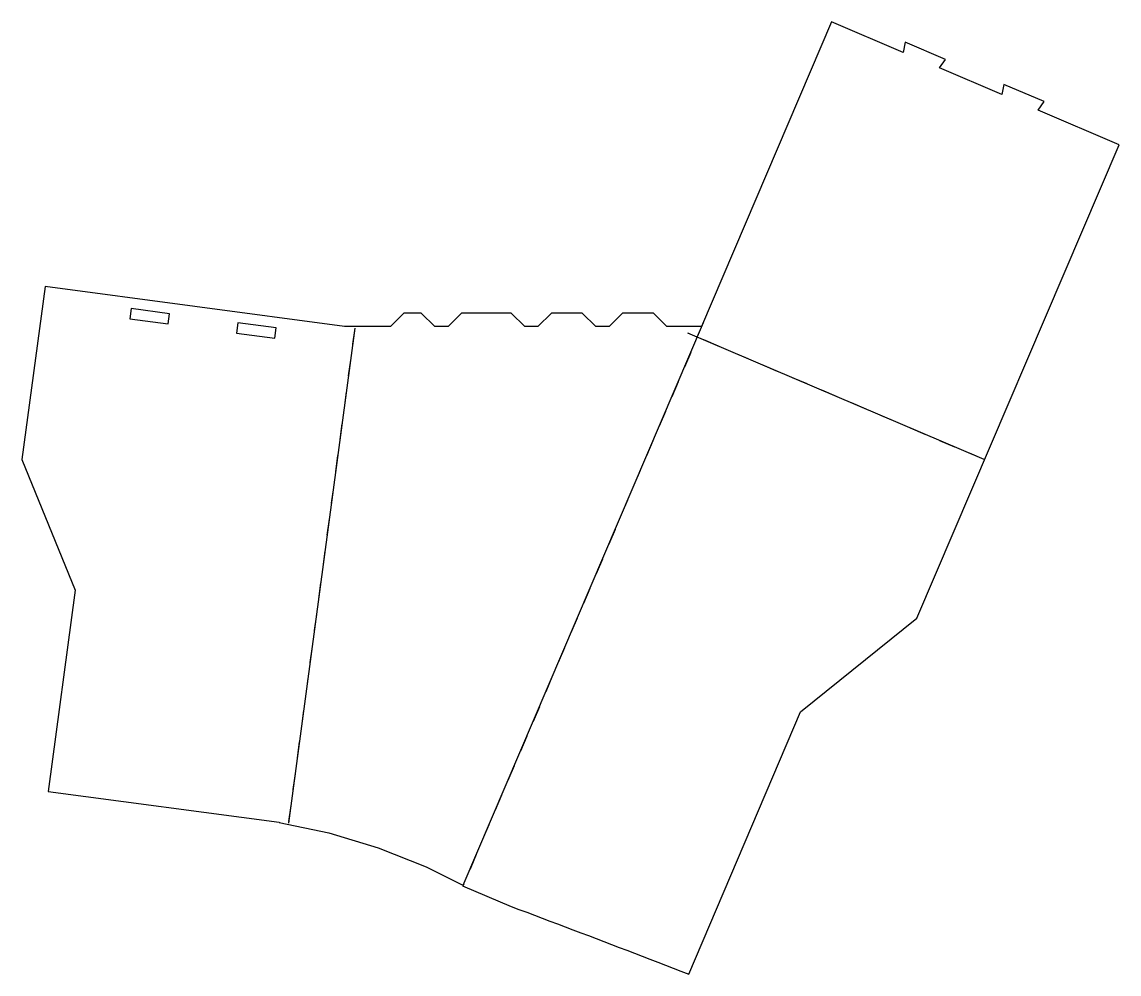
# Model space of a CAD drawing. Header units: metres. Extents: x 0 to 342, y 0 to 296.
import ezdxf

# ---------------------------------------------------------------- set-up
doc = ezdxf.new("R2010")
doc.units = ezdxf.units.M

msp = doc.modelspace()

# ---------------------------------------------------------------- linework, layer by layer
at = {"layer": 'CUT'}
for points in [[(-0.07698, 160.19078), (16.4882, 119.51172), (8.09464, 56.79929), (80.01643, 47.17313), (80.0128, 47.15219), (95.45436, 43.86429), (110.83077, 39.21359), (125.76327, 33.29042), (137.23862, 27.58289), (137.16458, 27.40948), (152.29212, 20.95024), (154.69814, 20.04788), (157.10211, 19.14488), (159.50561, 18.24068), (161.90866, 17.33529), (164.31127, 16.42873), (166.71343, 15.52101), (169.11517, 14.61215), (171.51648, 13.70218), (173.91737, 12.7911), (176.31784, 11.87894), (178.71791, 10.96571), (181.11758, 10.05143), (183.51686, 9.13612), (185.91575, 8.21979), (188.31426, 7.30247), (190.7124, 6.38416), (193.11018, 5.46489), (195.50759, 4.54468), (197.90465, 3.62354), (200.30136, 2.70149), (202.69774, 1.77854), (205.09378, 0.85472), (207.55705, -0.09604), (242.4134, 81.53762), (278.60992, 110.75616), (341.57927, 258.23054), (316.38313, 268.98879), (318.27878, 271.6317), (305.69121, 277.00635), (305.09332, 273.80932), (285.61106, 282.12787), (287.50671, 284.77077), (274.91913, 290.14542), (274.32125, 286.94839), (252.04506, 296.45989), (211.52244, 201.55581), (200.74869, 201.55581), (196.54869, 205.75581), (186.95336, 205.75581), (182.75336, 201.55581), (178.61549, 201.55581), (174.41549, 205.75581), (164.82016, 205.75581), (160.62016, 201.55581), (156.4823, 201.55581), (152.2823, 205.75581), (136.82016, 205.75581), (132.62016, 201.55581), (128.4823, 201.55581), (124.2823, 205.75581), (118.87078, 205.75581), (114.67078, 201.55581), (100.39888, 201.55581), (100.39887, 201.55567), (7.13016, 214.0389), (-0.07698, 160.19078)], [(33.54114, 203.99649), (45.48464, 202.39796), (45.91246, 205.59446), (33.96896, 207.19299), (33.54114, 203.99649)], [(66.70518, 199.55777), (78.64868, 197.95923), (79.0765, 201.15573), (67.133, 202.75427), (66.70518, 199.55777)]]:
    msp.add_lwpolyline(points, close=True, dxfattribs=at)
at = {"layer": 'SCORE'}
for p, q in [((212.10433, 202.72759), (210.1409, 198.12923)), ((103.53974, 201.05962), (102.87644, 196.10382)), ((207.64516, 199.40365), (207.29633, 199.55259)), ((216.84188, 195.47679), (212.24352, 197.44022)), ((208.17746, 193.53087), (206.21403, 188.93251)), ((226.03861, 191.54993), (221.44024, 193.51336)), ((102.21315, 191.14801), (101.54985, 186.1922)), ((235.23533, 187.62306), (230.63697, 189.58649)), ((244.43206, 183.6962), (239.83369, 185.65963)), ((100.88656, 181.23639), (100.22326, 176.28058)), ((204.2506, 184.33414), (202.28717, 179.73578)), ((253.62878, 179.76934), (249.03042, 181.73277)), ((262.82551, 175.84247), (258.22714, 177.8059)), ((200.32374, 175.13742), (198.36031, 170.53906)), ((99.55997, 171.32477), (98.89667, 166.36896)), ((272.02223, 171.91561), (267.42387, 173.87904)), ((281.21896, 167.98875), (276.62059, 169.95218)), ((196.39687, 165.9407), (194.43344, 161.34233)), ((290.41568, 164.06188), (285.81732, 166.02531)), ((98.23337, 161.41316), (97.57008, 156.45735)), ((299.6124, 160.13502), (295.01404, 162.09845)), ((192.47001, 156.74397), (190.50658, 152.14561)), ((96.90678, 151.50154), (96.24349, 146.54573)), ((188.54315, 147.54725), (186.57972, 142.94888)), ((95.58019, 141.58992), (94.9169, 136.63411)), ((184.61628, 138.35052), (182.65285, 133.75216)), ((94.2536, 131.6783), (93.59031, 126.72249)), ((180.68942, 129.1538), (178.72599, 124.55543)), ((92.92701, 121.76669), (92.26371, 116.81088)), ((176.76256, 119.95707), (174.79913, 115.35871)), ((91.60042, 111.85507), (90.93712, 106.89926)), ((172.8357, 110.76035), (170.87226, 106.16198)), ((90.27383, 101.94345), (89.61053, 96.98764)), ((168.90883, 101.56362), (166.9454, 96.96526)), ((164.98197, 92.3669), (163.01854, 87.76853)), ((88.94724, 92.03183), (88.28394, 87.07603)), ((87.62065, 82.12022), (86.95735, 77.16441)), ((161.05511, 83.17017), (159.09167, 78.57181)), ((86.29405, 72.2086), (85.63076, 67.25279)), ((157.12824, 73.97345), (155.16481, 69.37509)), ((84.96746, 62.29698), (84.30417, 57.34117)), ((153.20138, 64.77672), (151.23795, 60.17836)), ((149.27452, 55.58), (147.31108, 50.98164)), ((83.64087, 52.38537), (82.97758, 47.42956)), ((145.34765, 46.38327), (143.38422, 41.78491)), ((141.42079, 37.18655), (139.45736, 32.58819)), ((137.49393, 27.98982), (137.263, 27.449))]:
    msp.add_line(p, q, dxfattribs=at)
at = {"layer": 'SCORE2'}
for p, q in [((212.10433, 202.72759), (137.263, 27.449)), ((103.53974, 201.05962), (82.9017, 46.86262)), ((299.6124, 160.13502), (207.29633, 199.55259))]:
    msp.add_line(p, q, dxfattribs=at)

doc.saveas('drawing.dxf')
